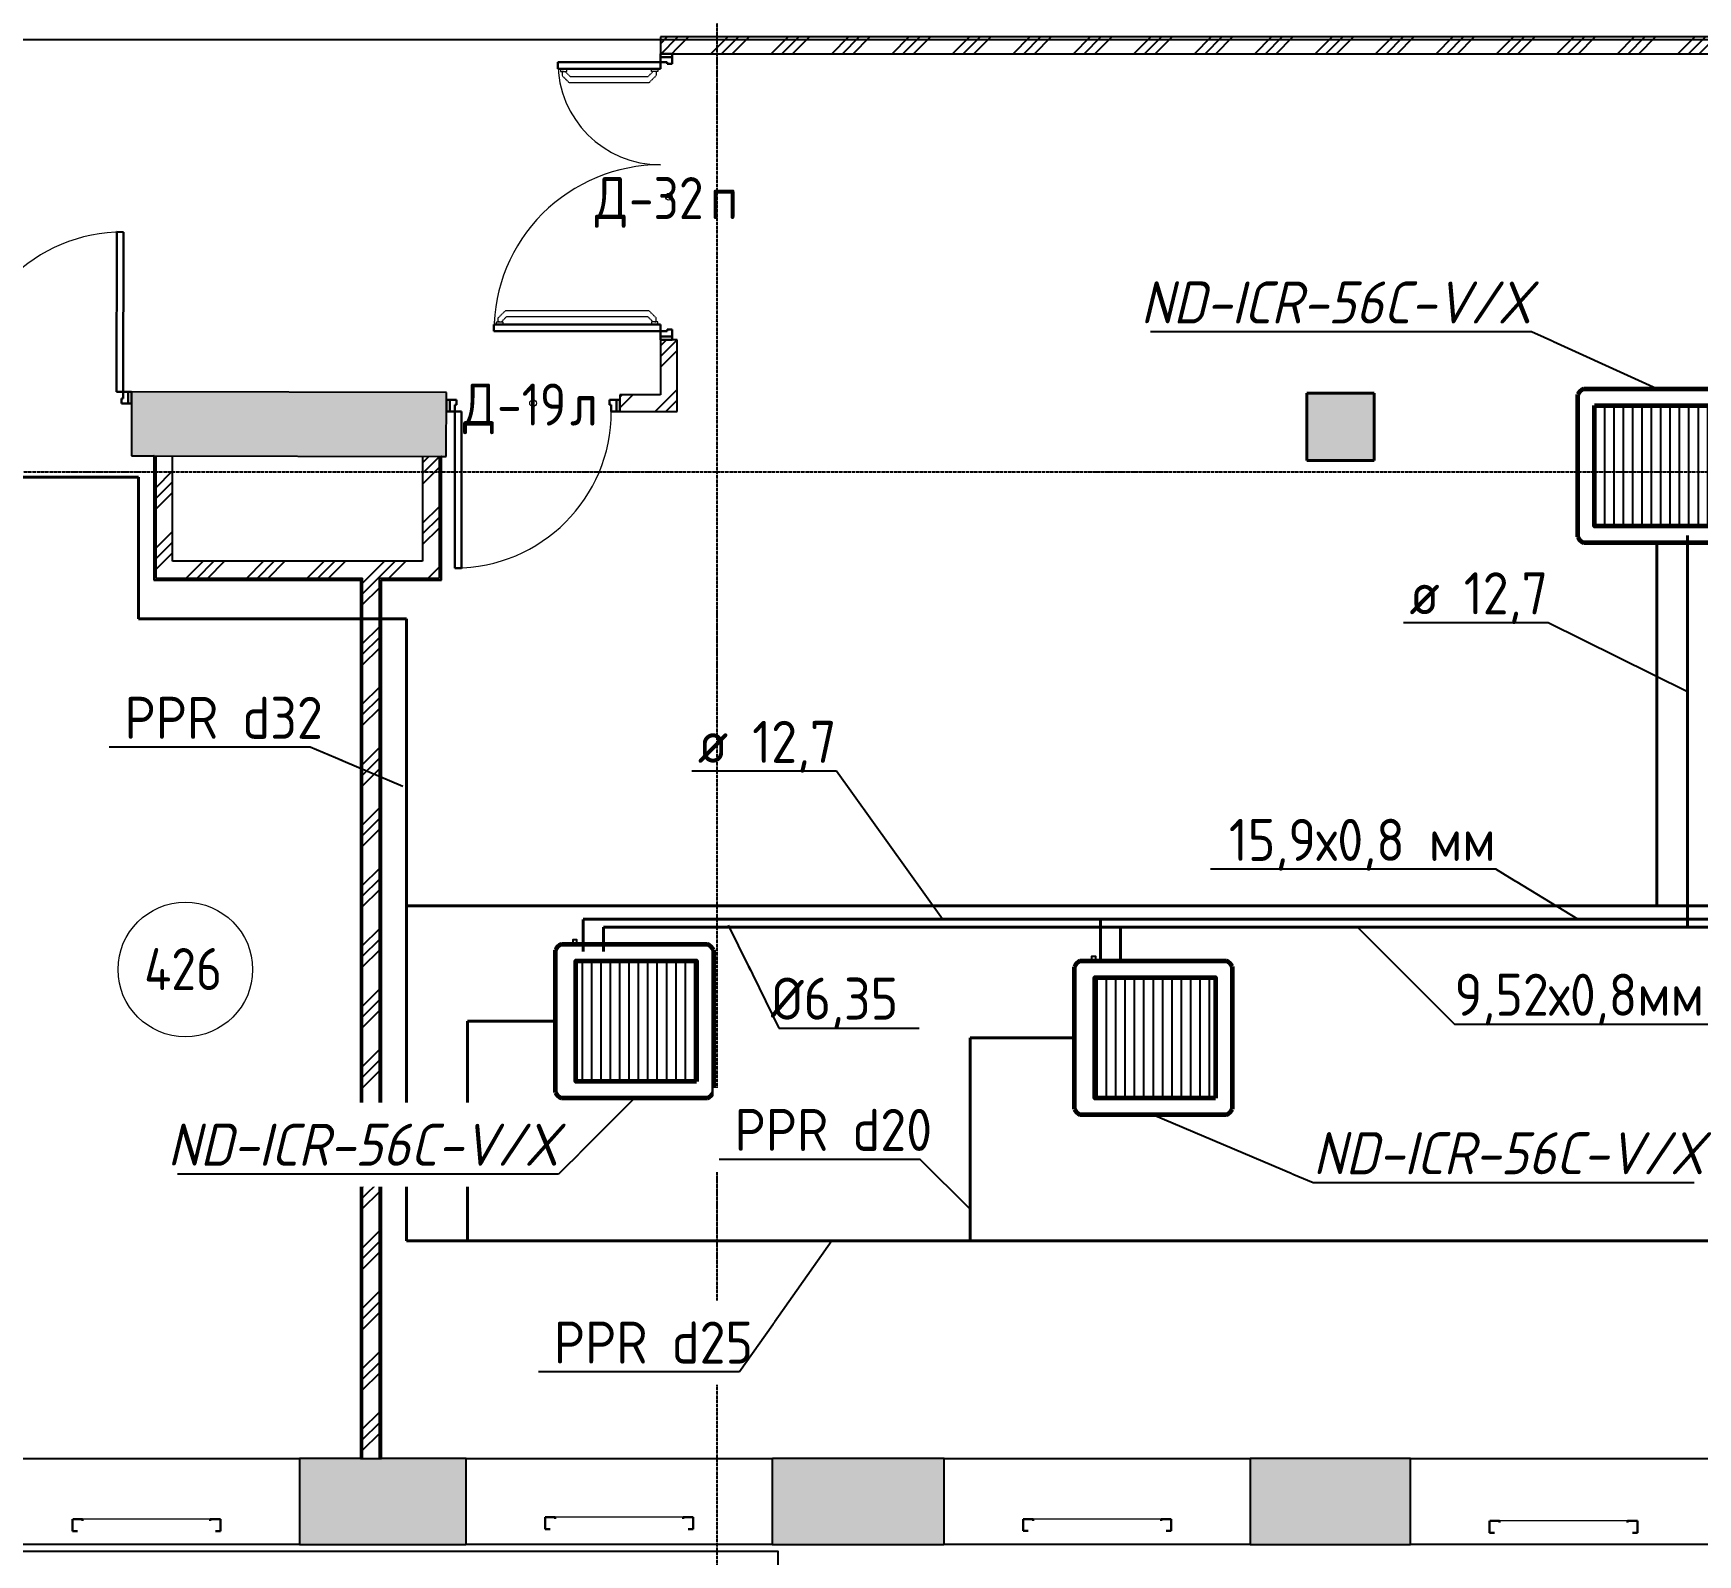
# Model space of a CAD drawing. Header units: millimetres. Extents: x -129048 to 476301, y -5853 to 215316.
# Drawn here: x 337300 to 347192, y 2318 to 11365 of the extents above; entities that cross this region are included whole.
import ezdxf
from ezdxf import colors
from ezdxf.entities.mleader import LeaderData, LeaderLine
from ezdxf.math import Vec2, Vec3

# ---------------------------------------------------------------- set-up
doc = ezdxf.new("R2010")
doc.units = ezdxf.units.MM
for name, pattern in [('ADSK_Линия сетки', [25, 20, -2.5, 0, -2.5]), ('ADSK_Сверху', [4.5, 3, -1.5]), ('ADSK_Снесено', [4.5, 3, -1.5])]:
    doc.linetypes.add(name, pattern=pattern)
for name, color, linetype, lineweight, true_color in [('_ Окна', 5, 'Continuous', 30, 0x0000ff), ('Стены внутренние', 5, 'Continuous', 18, 0x0000ff), ('Стены наружные', 1, 'ADSK_Снесено', 18, 0xff0000), ('Стены штриховка', 5, 'Continuous', 18, 0x0000ff)]:
    doc.layers.add(name, color=color, linetype=linetype, lineweight=lineweight, true_color=true_color)
for name, color, linetype, lineweight in [('GAZLAITER', 1, 'Continuous', 40), ('Двери', 251, 'Continuous', 18), ('Дренаж', 36, 'Continuous', 40), ('Кондеи', 6, 'Continuous', 60), ('Марки дверей', 7, 'Continuous', 20), ('Марки помещений', 7, 'Continuous', 20), ('Несущие колонны', 7, 'Continuous', 18), ('Обратка', 5, 'Continuous', 25), ('Окна', 251, 'Continuous', 18), ('Отсутсвующие МО', 2, 'Continuous', 60)]:
    doc.layers.add(name, color=color, linetype=linetype, lineweight=lineweight)
doc.styles.add('GOST Common_2', font='GOST Common_0.ttf', dxfattribs={"width": 0.9, "height": 250})
doc.styles.add('PIK', font='isocpeur.ttf', dxfattribs={"width": 0.9, "height": 250})
pattern_1 = [(45, (322754.53, 150), (-179.6051, 179.6051), []), (45, (322818.03, 150), (0, 359.2102), []), (45, (322691.03, 150), (0, 359.2102), [])]

# ---------------------------------------------------------------- blocks, each defined once
blk = doc.blocks.new('Витраж-тент со смещением вовне - 60мм 30 сдвиг-1466942-04 План 4-го этажа')
at = {"layer": '_ Окна', "color": 161, "linetype": 'ADSK_Сверху', "true_color": 0xaaaaff}
for p, q in [((-440, 25), (-440, -45)), ((-440, 25), (-410, 25)), ((-440, -45), (-440, 25)), ((440, 25), (410, 25)), ((440, -45), (440, 25)), ((440, -45), (440, 25)), ((-380, -45), (-440, -45)), ((-380, -35), (-380, -45)), ((380, -35), (380, -45)), ((380, -45), (440, -45))]:
    blk.add_line(p, q, dxfattribs=at)
at = {"layer": 'Окна', "color": 161, "linetype": 'ADSK_Сверху', "true_color": 0xaaaaff}
blk.add_line((-380, -45), (380, -45), dxfattribs=at)
blk = doc.blocks.new('Витраж-тент со смещением вовне - 60мм 30 сдвиг-1466970-04 План 4-го этажа')
at = {"layer": '_ Окна', "color": 161, "linetype": 'ADSK_Сверху', "true_color": 0xaaaaff}
for p, q in [((-440, -35), (-440, -45)), ((-440, -45), (-440, -35)), ((-380, -45), (-440, -45)), ((-380, -35), (-380, -45)), ((380, -35), (380, -45)), ((380, -45), (440, -45)), ((440, -45), (440, -35)), ((440, -45), (440, -35))]:
    blk.add_line(p, q, dxfattribs=at)
at = {"layer": 'Окна', "color": 161, "linetype": 'ADSK_Сверху', "true_color": 0xaaaaff}
blk.add_line((-380, -45), (380, -45), dxfattribs=at)
blk = doc.blocks.new('ADSK_КолоннаЖБ_Прямоугольная - 400x400 мм-1632063-04 План 4-го этажа')
at = {"layer": 'Несущие колонны', "true_color": 0xc0c0c0}
blk.add_hatch(color=9, dxfattribs=at).paths.add_polyline_path([(-200, -200), (200, -200), (200, 200), (-200, 200), (-200, -49.7)])
at = {"layer": 'Несущие колонны', "lineweight": 40}
for p, q in [((-200, -200), (-200, 200)), ((-200, 200), (200, 200)), ((200, 200), (-200, 200)), ((-200, 200), (-200, -200)), ((200, 200), (200, -200)), ((200, -200), (200, 200)), ((200, -200), (-200, -200)), ((-200, -200), (200, -200))]:
    blk.add_line(p, q, dxfattribs=at)
blk = doc.blocks.new('AC_Дверь_Двупольная - Д-28л 1500х2200h-2039724-04 План 4-го этажа')
at = {"layer": 'Двери', "lineweight": 30}
for p, q in [((700, 1140), (660, 1140)), ((660, 1140), (660, 190)), ((700, 190), (700, 1140)), ((-700, 640), (-660, 640)), ((-700, 190), (-700, 640)), ((-660, 640), (-660, 190)), ((-750, 190), (-730, 190)), ((-750, 120), (-750, 190)), ((-730, 120), (-750, 120)), ((-730, 190), (-700, 190)), ((-730, 120), (-730, 190)), ((-730, 190), (-730, 120)), ((-690, 120), (-730, 120)), ((-660, 190), (-700, 190)), ((-700, 190), (-700, 150)), ((-700, 150), (-690, 150)), ((-690, 150), (-690, 120)), ((660, 190), (700, 190)), ((700, 150), (690, 150)), ((690, 150), (690, 120)), ((690, 120), (730, 120)), ((730, 190), (700, 190)), ((700, 190), (700, 150)), ((730, 120), (730, 190)), ((750, 190), (730, 190)), ((730, 190), (730, 120)), ((730, 120), (750, 120)), ((750, 120), (750, 190))]:
    blk.add_line(p, q, dxfattribs=at)
at = {"layer": 'Двери'}
for centre, radius, start, end in [((700, 190), 950, 90, 180), ((-700, 190), 450, 360, 90)]:
    blk.add_arc(centre, radius, start, end, dxfattribs=at)
blk = doc.blocks.new('AC_Дверь_Двупольная - Д-32п 1700х2200h-2345121-04 План 4-го этажа')
at = {"layer": 'Двери', "lineweight": 30}
for p, q in [((-800, 1040), (-760, 1040)), ((-800, 50), (-800, 1040)), ((-760, 1040), (-760, 50)), ((800, 660), (760, 660)), ((760, 660), (760, 50)), ((800, 50), (800, 660)), ((-850, 50), (-830, 50)), ((-850, -20), (-850, 50)), ((-830, 50), (-800, 50)), ((-830, -20), (-830, 50)), ((-830, 50), (-830, -20)), ((-760, 50), (-800, 50)), ((-800, 50), (-800, 10)), ((-800, 10), (-790, 10)), ((-790, 10), (-790, -20)), ((760, 50), (800, 50)), ((800, 10), (790, 10)), ((790, 10), (790, -20)), ((830, 50), (800, 50)), ((800, 50), (800, 10)), ((830, -20), (830, 50)), ((850, 50), (830, 50)), ((830, 50), (830, -20)), ((850, -20), (850, 50)), ((-830, -20), (-850, -20)), ((-790, -20), (-830, -20)), ((790, -20), (830, -20)), ((830, -20), (850, -20))]:
    blk.add_line(p, q, dxfattribs=at)
at = {"layer": 'Двери', "linetype": 'ADSK_Сверху', "lineweight": 9}
for p, q in [((-760, 1025), (-744, 1025)), ((-744, 1025), (-744, 986.5)), ((-744, 1005.8), (-744, 1014.5)), ((-744, 1014.5), (-720.3, 1014.5)), ((-744, 995.7), (-713.9, 965.6)), ((-720.3, 1014.5), (-677.5, 971.7)), ((-744, 986.5), (-760, 986.5)), ((-713.9, 124.4), (-713.9, 965.6)), ((-677.5, 118.4), (-677.5, 971.7)), ((720.3, 634.5), (677.5, 591.7)), ((744, 615.7), (713.9, 585.6)), ((744, 634.5), (720.3, 634.5)), ((760, 645), (744, 645)), ((744, 645), (744, 606.5)), ((744, 625.8), (744, 634.5)), ((744, 606.5), (760, 606.5)), ((677.5, 118.4), (677.5, 591.7)), ((713.9, 124.4), (713.9, 585.6)), ((-744, 103.5), (-760, 103.5)), ((-744, 94.3), (-713.9, 124.4)), ((-744, 65), (-744, 103.5)), ((-720.3, 75.6), (-677.5, 118.4)), ((720.3, 75.6), (677.5, 118.4)), ((744, 94.3), (713.9, 124.4)), ((744, 65), (744, 103.5)), ((744, 103.5), (760, 103.5)), ((-760, 65), (-744, 65)), ((-744, 84.3), (-744, 75.6)), ((-744, 75.6), (-720.3, 75.6)), ((744, 75.6), (720.3, 75.6)), ((760, 65), (744, 65))]:
    blk.add_line(p, q, dxfattribs=at)
at = {"layer": 'Двери'}
for centre, radius, start, end in [((-800, 50), 990, 360, 90), ((800, 50), 610, 90, 180)]:
    blk.add_arc(centre, radius, start, end, dxfattribs=at)
blk = doc.blocks.new('AC_Дверь_Однопольная - Д-19л 1030х2200h-2345120-04 План 4-го этажа')
at = {"layer": 'Двери', "lineweight": 30}
for p, q in [((465, 980), (425, 980)), ((425, 980), (425, 50)), ((465, 50), (465, 980)), ((-495, 50), (-515, 50)), ((-515, 50), (-515, -20)), ((-465, 50), (-495, 50)), ((-495, 50), (-495, -20)), ((-495, -20), (-495, 50)), ((-465, 10), (-465, 50)), ((-455, 10), (-465, 10)), ((-455, -20), (-455, 10)), ((425, 50), (465, 50)), ((465, 10), (455, 10)), ((455, 10), (455, -20)), ((495, 50), (465, 50)), ((465, 50), (465, 10)), ((495, -20), (495, 50)), ((515, 50), (495, 50)), ((495, 50), (495, -20)), ((515, -20), (515, 50)), ((-515, -20), (-495, -20)), ((-495, -20), (-455, -20)), ((455, -20), (495, -20)), ((495, -20), (515, -20))]:
    blk.add_line(p, q, dxfattribs=at)
at = {"layer": 'Двери'}
blk.add_arc((465, 50), 930, 90, 180, dxfattribs=at)
blk = doc.blocks.new('ADSK_Марка_Помещение_ОдноЗначение - Номер-247393-04 План 4-го этажа')
at = {"layer": 'Марки помещений'}
blk.add_circle((0, 0), 4, dxfattribs=at)
blk = doc.blocks.new('ADSK_Марка_Дверь - Типоразмер_ADSK_Марка-58376-04 План 4-го этажа')
at = {"layer": 'Марки дверей', "lineweight": 9}
blk.add_circle((0, 0), 0.2, dxfattribs=at)
blk = doc.blocks.new('Фанкйол')
at = {"layer": 'Кондеи', "lineweight": 25}
h = blk.add_hatch(dxfattribs=at)
h.set_pattern_fill('LINE', color=256, scale=11.68, angle=90)
h.set_pattern_definition([(90, (495465.057, -661010.487), (-37.084, 2e-15), [])])
h.paths.add_polyline_path([(20708.9, 22771.3), (20708.9, 22292.3), (21187.9, 22292.3), (21187.9, 22771.3)])
at = {"layer": 'Кондеи'}
for points in [[(20666.2, 22837.4), (21244.8, 22837.4)], [(20642.8, 22249.6), (20642.8, 22814)], [(21268.2, 22814), (21268.2, 22249.7)], [(21244.8, 22226.2), (20666.2, 22226.2)]]:
    blk.add_lwpolyline(points, dxfattribs=at)
blk.add_lwpolyline([(20708.9, 22771.3), (21187.9, 22771.3), (21187.9, 22292.3), (20708.9, 22292.3)], close=True, dxfattribs=at)
for centre, radius, start, end in [((20688.8, 22791.4), 51.3, 116.21469, 153.78806), ((21222.2, 22791.5), 51.2, 26.14279, 63.80121), ((20688.8, 22272.2), 51.3, 206.21194, 243.78531), ((21222.4, 22272), 51, 296.16014, 334.02027)]:
    blk.add_arc(centre, radius, start, end, dxfattribs=at)
at = {"layer": 'Обратка'}
blk.add_lwpolyline([(21199.9, 22226.2), (21183.4, 22226.2), (21183.4, 22209.7), (21199.9, 22209.7)], close=True, dxfattribs=at)

msp = doc.modelspace()

# ---------------------------------------------------------------- hatches: boundary and pattern name
at = {"layer": 'Стены внутренние', "lineweight": 25, "true_color": 0x636466}
h = msp.add_hatch(dxfattribs=at)
h.set_pattern_fill('FP_1', color=251, style=0, pattern_type=2)
h.set_pattern_definition(pattern_1)
h.paths.add_polyline_path([(341127.44493, 9115.02642), (341127.44493, 9542.53813), (341027.44493, 9542.53813), (341027.44493, 9115.02642)])
h.paths.add_polyline_path([(341027.44493, 11242.53813), (341127.44493, 11242.53813), (341127.44493, 11342.53813), (341027.44493, 11342.53813)])
h = msp.add_hatch(dxfattribs=at)
h.set_pattern_fill('FP_1', color=251, style=0, pattern_type=2)
h.set_pattern_definition(pattern_1)
h.paths.add_polyline_path([(354803.09042, 11242.53813), (354956.07292, 11242.53813), (354956.07292, 11342.53813), (341127.44493, 11342.53813), (341127.44493, 11242.53813), (350297.73328, 11242.53813)])
h = msp.add_hatch(color=251, dxfattribs=at)
h.paths.add_polyline_path([(339754.3954, 8847.82523), (339754.3954, 9227.82656), (337883.99515, 9232.77058), (337882.9907, 8852.77191), (339364.08801, 8848.85693)])
h.paths.add_polyline_path([(336382.99594, 8856.73684), (336383.81536, 9236.73552), (330887.55788, 9251.26425), (330888.30336, 8871.26096), (332865.37939, 8866.03495)])
h = msp.add_hatch(dxfattribs=at)
h.set_pattern_fill('FP_1', color=251, style=0, pattern_type=2)
h.set_pattern_definition(pattern_1)
h.paths.add_polyline_path([(340785.39775, 9115.02642), (341027.44493, 9115.02642), (341027.44493, 9215.02642), (340785.39775, 9215.02642), (340785.39775, 9185.02642)])
h = msp.add_hatch(dxfattribs=at)
h.set_pattern_fill('FP_1', color=251, style=0, pattern_type=2)
h.set_pattern_definition(pattern_1)
h.paths.add_polyline_path([(338127.9256, 8225.02642), (338127.9256, 8852.12448), (338027.9256, 8852.38881), (338027.9256, 8225.02642)])
h = msp.add_hatch(dxfattribs=at)
h.set_pattern_fill('FP_1', color=251, style=0, pattern_type=2)
h.set_pattern_definition(pattern_1)
h.paths.add_polyline_path([(339713.72805, 8125.02642), (339713.72805, 8847.93273), (339613.72805, 8847.82523), (339613.72805, 8125.02642)])
h = msp.add_hatch(dxfattribs=at)
h.set_pattern_fill('FP_1', color=251, style=0, pattern_type=2)
h.set_pattern_definition(pattern_1)
h.paths.add_polyline_path([(339613.72805, 8125.02642), (339613.72805, 8225.02642), (338027.9256, 8225.02642), (338027.9256, 8125.02642), (339357.19288, 8125.02642)])
h = msp.add_hatch(dxfattribs=at)
h.set_pattern_fill('FP_1', color=251, style=0, pattern_type=2)
h.set_pattern_definition(pattern_1)
h.paths.add_polyline_path([(339355.85042, 2889.50427), (339357.19288, 2889.50427), (339357.19288, 8125.02642), (339257.19288, 8125.02642), (339257.19288, 2889.50427), (339308.02203, 2889.50427)])
at = {"layer": 'Стены наружные', "lineweight": 25, "true_color": 0x636466}
h = msp.add_hatch(color=251, dxfattribs=at)
h.paths.add_polyline_path([(364278.98816, 2379.50427), (365301.46628, 2379.50427), (365300.52604, 2889.50427), (364278.98816, 2889.50427), (364278.98816, 2683.42559)])
h.paths.add_polyline_path([(362458.98816, 2379.50427), (362458.98816, 2889.50427), (361442.16742, 2889.50427), (361442.16742, 2379.50427), (361561.12614, 2379.50427)])
h.paths.add_polyline_path([(359622.16742, 2379.50427), (359622.16742, 2889.50427), (358629.15179, 2889.50427), (358629.15179, 2379.50427), (359308.44757, 2379.50427)])
h.paths.add_polyline_path([(356158.59299, 2379.50427), (356809.15179, 2379.50427), (356809.15179, 2889.50427), (355819.17462, 2889.50427), (355819.17462, 2379.50427)])
h.paths.add_polyline_path([(352956.2709, 2379.50427), (353999.17462, 2379.50427), (353999.17462, 2889.50427), (352956.2709, 2889.50427), (352956.2709, 2712.1351)])
h.paths.add_polyline_path([(351136.2709, 2379.50427), (351136.2709, 2889.50427), (350123.48838, 2889.50427), (350123.48838, 2379.50427), (350615.41785, 2379.50427)])
h.paths.add_polyline_path([(348303.48838, 2379.50427), (348303.48838, 2889.50427), (347304.34839, 2889.50427), (347304.34839, 2379.50427), (348045.05471, 2379.50427)])
h.paths.add_polyline_path([(344533.07318, 2379.50427), (345484.34839, 2379.50427), (345484.34839, 2889.50427), (344533.07318, 2889.50427), (344533.07318, 2723.67862)])
h.paths.add_polyline_path([(341692.25211, 2379.50427), (342713.07318, 2379.50427), (342713.07318, 2889.50427), (341692.25211, 2889.50427), (341692.25211, 2723.67862)])
h.paths.add_polyline_path([(339035.06985, 2379.50427), (339872.25211, 2379.50427), (339872.25211, 2889.50427), (338882.04159, 2889.50427), (338882.04159, 2379.50427), (339034.34042, 2379.50427)])
h.paths.add_polyline_path([(336058.77586, 2379.50427), (337062.04159, 2379.50427), (337062.04159, 2889.50427), (336058.77586, 2889.50427), (336058.77586, 2731.96947)])
h.paths.add_polyline_path([(331027.53199, 2379.50427), (331404.76844, 2379.50427), (331404.76844, 2889.50427), (331027.53199, 2889.50427), (331027.53199, 2731.96947)])
h.paths.add_polyline_path([(334238.77586, 2379.50427), (334238.77586, 2889.50427), (333224.76844, 2889.50427), (333224.76844, 2379.50427)])

# ---------------------------------------------------------------- linework, layer by layer
at = {"linetype": 'ADSK_Линия сетки', "lineweight": 25}
for p, q in [((341364.44493, -2753.38365), (341364.44493, 44684.78674)), ((311668.30983, 8756.78828), (379896.25284, 8756.78828))]:
    msp.add_line(p, q, dxfattribs=at)
at = {"color": 251, "lineweight": 25, "true_color": 0x636466}
for points in [[(368787.74668, 21084.05859), (368787.74668, 43909.20652), (378787.15222, 43909.20652), (378968.4838, 8682.30207), (372687.93529, 8682.30207), (372687.93529, 300.23165), (364791.46628, 300.23165), (364791.46628, 2256.78828), (353990.50813, 2336.47811), (354090.93005, 2335.73719), (354090.93005, -2582.56685), (341727.17826, -2582.56685), (341727.17826, 2336.47811), (331027.53199, 2336.47811), (331027.53199, 422.0206), (323045.03328, 456.78828), (323045.03328, 8679.25245)], [(334059.7707, 21068.63165), (334055.8526, 13720.1816), (337042.10836, 13716.63165), (337042.10836, 13206.63165), (335179.69811, 13206.63165), (335179.69811, 11328.12025), (358547.30337, 11328.12025), (358547.30337, 13716.63165), (361496.43934, 13716.63165), (361484.23838, 21084.05859), (354071.5506, 21084.05859), (354071.5506, 43675.12698), (341210.36994, 43675.12698), (341210.36994, 21068.63165), (334059.7707, 21068.63165)]]:
    msp.add_lwpolyline(points, dxfattribs=at)
at = {"layer": 'GAZLAITER', "lineweight": 40, "ltscale": 10}
for p, q in [((347132.3651, 8378.19753), (347132.3651, 6049.03668)), ((340689.10615, 5905.19445), (340689.10615, 6049.03668)), ((340689.10615, 6049.03668), (355199.47171, 6049.03668)), ((343762.53263, 5849.78767), (343762.53263, 6049.03668))]:
    msp.add_line(p, q, dxfattribs=at)
at = {"layer": 'GAZLAITER', "color": 5, "lineweight": 40, "ltscale": 10}
for p, q in [((340569.10748, 6097.11424), (355454.71429, 6095.51209)), ((340569.10748, 5905.195), (340569.10748, 6095.51209)), ((343642.53396, 5849.78767), (343642.53396, 6095.51209))]:
    msp.add_line(p, q, dxfattribs=at)
at = {"layer": 'Дренаж'}
for p, q in [((337924.40275, 8725.41245), (330491.01742, 8725.41245)), ((337924.40275, 7882.64258), (337924.40275, 8725.41245)), ((346948.73262, 8334.49624), (346948.73262, 6176.7228)), ((339519.06922, 7882.64258), (337924.40275, 7882.64258)), ((339519.06922, 4184.91521), (339519.06922, 7882.64258)), ((352487.98371, 6176.7228), (339519.06922, 6176.7228)), ((340403.69177, 5490.52085), (339881.05433, 5490.52085)), ((339881.05433, 5490.52085), (339881.05433, 4184.91521)), ((343487.78873, 5391.37464), (342868.15355, 5391.37464)), ((342868.15355, 5391.37464), (342868.15355, 4184.91521)), ((351551.80388, 4184.91521), (339519.06922, 4184.91521))]:
    msp.add_line(p, q, dxfattribs=at)
at = {"layer": 'Стены внутренние', "color": 251, "lineweight": 25, "true_color": 0x636466}
for p, q in [((341027.44493, 11342.53813), (341027.44493, 11242.53813)), ((355056.07292, 11342.53813), (341027.44493, 11342.53813)), ((341097.44493, 11242.53813), (354986.07292, 11242.53813)), ((341027.44493, 9542.53813), (341027.44493, 9215.02642)), ((341127.44493, 9542.53813), (341097.44493, 9542.53813)), ((341127.44493, 9115.02642), (341127.44493, 9542.53813)), ((339755.39985, 9227.8239), (337883.99515, 9232.77058)), ((339754.3954, 8847.82523), (339755.39985, 9227.8239)), ((341027.44493, 9215.02642), (340785.39775, 9215.02642)), ((340785.39775, 9215.02642), (340785.39775, 9185.02642)), ((337883.81012, 9162.77083), (337882.9907, 8852.77191)), ((340785.39775, 9115.02642), (341127.44493, 9115.02642)), ((337882.9907, 8852.77191), (338015.9256, 8852.42052)), ((338015.9256, 8852.42052), (338015.9256, 8113.02642)), ((338017.9256, 8852.41524), (339723.72805, 8847.90629)), ((338127.9256, 8225.02642), (338127.9256, 8852.12448)), ((339613.72805, 8848.19706), (339613.72805, 8225.02642)), ((339725.72805, 8113.02642), (339725.72805, 8847.90101)), ((339725.72805, 8847.90101), (339754.3954, 8847.82523)), ((339613.72805, 8225.02642), (338127.9256, 8225.02642)), ((338015.9256, 8113.02642), (339245.19288, 8113.02642)), ((339245.19288, 8113.02642), (339245.19288, 2889.50427)), ((339369.19288, 2889.50427), (339369.19288, 8113.02642)), ((339369.19288, 8113.02642), (339725.72805, 8113.02642)), ((339247.19288, 2889.50427), (339367.19288, 2889.50427))]:
    msp.add_line(p, q, dxfattribs=at)
at = {"layer": 'Стены наружные', "color": 251, "lineweight": 25, "true_color": 0x636466}
for p, q in [((337062.04159, 2889.50427), (338882.04159, 2889.50427)), ((339245.19288, 2889.50427), (338882.04159, 2889.50427)), ((338882.04159, 2889.50427), (338882.04159, 2379.50427)), ((339872.25211, 2889.50427), (339369.19288, 2889.50427)), ((339872.25211, 2379.50427), (339872.25211, 2889.50427)), ((339872.25211, 2889.50427), (341692.25211, 2889.50427)), ((342713.07318, 2889.50427), (341692.25211, 2889.50427)), ((341692.25211, 2889.50427), (341692.25211, 2379.50427)), ((342713.07318, 2379.50427), (342713.07318, 2889.50427)), ((342713.07318, 2889.50427), (344533.07318, 2889.50427)), ((345484.34839, 2889.50427), (344533.07318, 2889.50427)), ((344533.07318, 2889.50427), (344533.07318, 2379.50427)), ((345484.34839, 2379.50427), (345484.34839, 2889.50427)), ((345484.34839, 2889.50427), (347304.34839, 2889.50427)), ((338882.04159, 2379.50427), (337062.04159, 2379.50427)), ((338882.04159, 2379.50427), (339872.25211, 2379.50427)), ((341692.25211, 2379.50427), (339872.25211, 2379.50427)), ((341692.25211, 2379.50427), (342713.07318, 2379.50427)), ((344533.07318, 2379.50427), (342713.07318, 2379.50427)), ((344533.07318, 2379.50427), (345484.34839, 2379.50427)), ((347304.34839, 2379.50427), (345484.34839, 2379.50427))]:
    msp.add_line(p, q, dxfattribs=at)
at = {"layer": 'Стены штриховка', "color": 251, "lineweight": 25, "true_color": 0x636466}
for p, q in [((338017.9256, 8852.41524), (338015.9256, 8852.42052)), ((338017.9256, 8852.41524), (338017.9256, 8113.02642)), ((338027.9256, 8852.38881), (338027.9256, 8125.02642)), ((339713.72805, 8125.02642), (339713.72805, 8847.93273)), ((339725.72805, 8847.90101), (339723.72805, 8847.90629)), ((339723.72805, 8113.02642), (339723.72805, 8847.90629)), ((338017.9256, 8125.02642), (338015.9256, 8125.02642)), ((338015.9256, 8115.02642), (339257.19288, 8115.02642)), ((338027.9256, 8125.02642), (339257.19288, 8125.02642)), ((339247.19288, 2889.50427), (339247.19288, 8113.02642)), ((339257.19288, 2889.50427), (339257.19288, 8125.02642)), ((339357.19288, 2889.50427), (339357.19288, 8125.02642)), ((339357.19288, 8125.02642), (339713.72805, 8125.02642)), ((339367.19288, 2889.50427), (339367.19288, 8115.02642)), ((339367.19288, 8115.02642), (339725.72805, 8115.02642)), ((339713.72805, 8115.02642), (339713.72805, 8113.02642)), ((339245.19288, 2889.50427), (339247.19288, 2889.50427)), ((339367.19288, 2889.50427), (339369.19288, 2889.50427))]:
    msp.add_line(p, q, dxfattribs=at)

# ---------------------------------------------------------------- block references
at = {"layer": '_ Окна', "color": 251, "linetype": 'ADSK_Сверху', "lineweight": 25, "true_color": 0x636466, "rotation": 180}
for name, p in [('Витраж-тент со смещением вовне - 60мм 30 сдвиг-1466942-04 План 4-го этажа', (337972.04159, 2483.90561)), ('Витраж-тент со смещением вовне - 60мм 30 сдвиг-1466942-04 План 4-го этажа', (340782.25211, 2495.6869)), ('Витраж-тент со смещением вовне - 60мм 30 сдвиг-1466970-04 План 4-го этажа', (340782.25211, 2495.6869)), ('Витраж-тент со смещением вовне - 60мм 30 сдвиг-1466942-04 План 4-го этажа', (343623.07318, 2485.14157)), ('Витраж-тент со смещением вовне - 60мм 30 сдвиг-1466970-04 План 4-го этажа', (343623.07318, 2485.14157)), ('Витраж-тент со смещением вовне - 60мм 30 сдвиг-1466942-04 План 4-го этажа', (346394.34839, 2474.22528)), ('Витраж-тент со смещением вовне - 60мм 30 сдвиг-1466970-04 План 4-го этажа', (346394.34839, 2474.22528))]:
    msp.add_blockref(name, p, dxfattribs=at)
at = {"layer": 'Двери', "color": 251, "linetype": 'ADSK_Сверху', "lineweight": 25, "true_color": 0x636466, "rotation": 90}
msp.add_blockref('AC_Дверь_Двупольная - Д-32п 1700х2200h-2345121-04 План 4-го этажа', (341077.44493, 10392.53813), dxfattribs=at)
at = {"layer": 'Двери', "color": 251, "lineweight": 25, "true_color": 0x636466}
for name, p, rotation in [('AC_Дверь_Двупольная - Д-28л 1500х2200h-2039724-04 План 4-го этажа', (337133.49555, 9044.75371), 359.8485505277052), ('AC_Дверь_Однопольная - Д-19л 1030х2200h-2345120-04 План 4-го этажа', (340270.39775, 9165.02642), 180)]:
    msp.add_blockref(name, p, dxfattribs=dict(at, rotation=rotation))
at = {"layer": 'Марки дверей', "color": 251, "lineweight": 25, "true_color": 0x636466, "xscale": 99.99999999999993, "yscale": 99.99999999999993, "zscale": 99.99999999999993}
for p in [(341077.44493, 10392.53813), (340270.39775, 9165.02642)]:
    msp.add_blockref('ADSK_Марка_Дверь - Типоразмер_ADSK_Марка-58376-04 План 4-го этажа', p, dxfattribs=at)
at = {"layer": 'Марки помещений', "color": 251, "lineweight": 25, "true_color": 0x636466, "xscale": 99.99999999999993, "yscale": 99.99999999999993, "zscale": 99.99999999999993}
msp.add_blockref('ADSK_Марка_Помещение_ОдноЗначение - Номер-247393-04 План 4-го этажа', (338203.64577, 5797.8195), dxfattribs=at)
at = {"layer": 'Несущие колонны', "color": 251, "lineweight": 25, "true_color": 0x636466}
msp.add_blockref('ADSK_КолоннаЖБ_Прямоугольная - 400x400 мм-1632063-04 План 4-го этажа', (345068.59792, 9023.77887), dxfattribs=at)
at = {"layer": 'Отсутсвующие МО', "color": 2, "lineweight": 60, "ltscale": 10, "xscale": 1.5, "yscale": 1.5, "zscale": 1.5}
msp.add_blockref('Фанкйол', (315515.46932, -25004.84792), dxfattribs=at)
at = {"layer": 'Отсутсвующие МО', "color": 2, "lineweight": 60, "ltscale": 10, "xscale": 1.5, "yscale": 1.5, "zscale": 1.5, "rotation": 180}
for p in [(372306.00193, 39288.23991), (375390.0989, 39189.13182)]:
    msp.add_blockref('Фанкйол', p, dxfattribs=at)

# ---------------------------------------------------------------- texts
at = {"layer": 'Марки дверей', "color": 251, "lineweight": 25, "true_color": 0x636466, "char_height": 250, "attachment_point": 1, "style": 'GOST Common_2'}
for s, insert, width in [('\\fGOST Common|b0|i0|c204|p34|;\\W.9;Д', (340637.61566, 10509.55122), 245.316375), ('-32', (340840.02191, 10509.55122), 584.4301875), ('\\fGOST Common|b0|i0|c204|p34|;\\W.9;п', (341322.22503, 10509.55122), 194.8100625), ('\\fGOST Common|b0|i0|c204|p34|;\\W.9;Д', (339854.41847, 9282.03951), 245.316375), ('-19', (340056.82472, 9282.03951), 526.7086875), ('\\fGOST Common|b0|i0|c204|p34|;\\W.9;л', (340491.40285, 9282.03951), 194.8100625)]:
    msp.add_mtext(s, dxfattribs=dict(at, insert=insert, width=width))
at = {"layer": 'Марки помещений', "color": 251, "lineweight": 25, "true_color": 0x636466, "insert": (337958.83851, 5925.54457), "char_height": 250, "width": 606.07575, "attachment_point": 1, "style": 'GOST Common_2'}
msp.add_mtext('426', dxfattribs=at)

# ---------------------------------------------------------------- leaders
at = {"layer": 'GAZLAITER', "color": 18, "lineweight": 25, "ltscale": 10, "true_color": 0x000000}
ml = msp.add_multileader_mtext('Standard', dxfattribs=at)
ml.set_content('{\\C256;\\c0;ø 12,7}', color=2, style='PIK')
ml.set_leader_properties()
ml.build(insert=Vec2(0, 0))
ml.multileader.update_dxf_attribs({"text_left_attachment_type": 6, "text_right_attachment_type": 6, "dogleg_length": 0.36, "arrow_head_size": 0.18})
ctx = ml.context
ctx.base_point, ctx.char_height, ctx.arrow_head_size, ctx.landing_gap_size, ctx.plane_origin = Vec3(345503.88335, 7859.58956), 250, 0.18, 0.09, Vec3(347689.50083, 8843.00304)
ctx.left_attachment, ctx.right_attachment, ctx.text_align_type = 6, 6, 2
notes = []
notes.append((ctx, [(1, (1, 1, 0), (346303.17335, 7859.58956), (-1, 0), 0.36, [(0, [(347132.3651, 7449.43822)], 0, [])])]))
ctx.mtext.insert, ctx.mtext.alignment, ctx.mtext.flow_direction = Vec3(346302.72335, 8159.58956), 3, 5
for ctx, leaders in notes:
    for number, flags, end, landing, length, lines in leaders:
        leader = LeaderData()
        leader.index, (leader.has_last_leader_line, leader.has_dogleg_vector, leader.attachment_direction) = number, flags
        leader.last_leader_point, leader.dogleg_vector, leader.dogleg_length = Vec3(end), Vec3(landing), length
        for number, points, colour, breaks in lines:
            line = LeaderLine()
            line.index, line.vertices, line.color, line.breaks = number, Vec3.list(points), colors.encode_raw_color(colour), breaks
            leader.lines.append(line)
        ctx.leaders.append(leader)

# ---------------------------------------------------------------- next in the draw order: leaders
ml = msp.add_multileader_mtext('Standard', dxfattribs=at)
ml.set_content('{\\fISOCPEUR|b1|i1|c204|p34;ND-ICR-56C-V/X}', color=250, style='PIK')
ml.set_leader_properties()
ml.build(insert=Vec2(0, 0))
ml.multileader.update_dxf_attribs({"text_left_attachment_type": 6, "text_right_attachment_type": 6, "dogleg_length": 0.36, "arrow_head_size": 0.18})
ctx = ml.context
ctx.base_point, ctx.char_height, ctx.arrow_head_size, ctx.landing_gap_size, ctx.plane_origin = Vec3(343864.11766, 9588.89712), 250, 0.18, 0.09, Vec3(346656.14095, 10039.97562)
ctx.left_attachment, ctx.right_attachment, ctx.text_align_type = 6, 6, 2
notes = []
notes.append((ctx, [(0, (1, 1, 0), (346205.06245, 9588.89712), (-1, 0), 0.36, [(0, [(346948.73262, 9251.24604)], 0, [])])]))
ctx.mtext.insert, ctx.mtext.alignment, ctx.mtext.flow_direction = Vec3(346204.61245, 9888.89712), 3, 5
ctx.mtext.has_bg_fill, ctx.mtext.bg_color, ctx.mtext.bg_scale_factor, ctx.mtext.bg_transparency, ctx.mtext.use_window_bg_color = 1, -1027028792, 1.5, 0, 1
ml = msp.add_multileader_mtext('Standard', dxfattribs=at)
ml.set_content('PPR d32', color=250, style='PIK')
ml.set_leader_properties()
ml.build(insert=Vec2(0, 0))
ml.multileader.update_dxf_attribs({"text_left_attachment_type": 6, "text_right_attachment_type": 6, "dogleg_length": 0.36, "arrow_head_size": 0.18})
ctx = ml.context
ctx.base_point, ctx.char_height, ctx.arrow_head_size, ctx.landing_gap_size, ctx.plane_origin = Vec3(337842.76792, 7119.24578), 250, 0.18, 0.09, Vec3(339242.43372, 6822.61998)
ctx.left_attachment, ctx.right_attachment = 6, 6
notes.append((ctx, [(0, (1, 1, 0), (338945.80792, 7119.24578), (-1, 0), 0.36, [(0, [(339495.65078, 6885.64449)], 0, [])])]))
ctx.mtext.insert, ctx.mtext.flow_direction = Vec3(337842.85792, 7419.24578), 5
ctx.mtext.has_bg_fill, ctx.mtext.bg_color, ctx.mtext.bg_scale_factor, ctx.mtext.bg_transparency, ctx.mtext.use_window_bg_color = 1, -1027028792, 1.5, 0, 1
ml = msp.add_multileader_mtext('Standard', dxfattribs=at)
ml.set_content('{\\C256;\\c0;%%C6,35}', color=1, style='PIK')
ml.set_leader_properties()
ml.build(insert=Vec2(0, 0))
ml.multileader.update_dxf_attribs({"text_left_attachment_type": 6, "text_right_attachment_type": 6, "dogleg_length": 0.36, "arrow_head_size": 0.18})
ctx = ml.context
ctx.base_point, ctx.char_height, ctx.arrow_head_size, ctx.landing_gap_size, ctx.plane_origin = Vec3(341731.64979, 5449.54215), 250, 0.18, 0.09, Vec3(341430.77746, 6062.47841)
ctx.left_attachment, ctx.right_attachment, ctx.text_align_type = 6, 6, 2
notes.append((ctx, [(0, (1, 1, 0), (341731.28979, 5449.54215), (1, 0), 0.36, [(0, [(341430.77746, 6062.47841)], 0, [])])]))
ctx.mtext.insert, ctx.mtext.alignment, ctx.mtext.flow_direction = Vec3(342440.48979, 5749.54215), 3, 5
ctx.mtext.has_bg_fill, ctx.mtext.bg_color, ctx.mtext.bg_scale_factor, ctx.mtext.bg_transparency, ctx.mtext.use_window_bg_color = 1, -1027028792, 1.5, 0, 1
ml = msp.add_multileader_mtext('Standard', dxfattribs=at)
ml.set_content('9,52х0,8мм', color=250, style='PIK')
ml.set_leader_properties()
ml.build(insert=Vec2(0, 0))
ml.multileader.update_dxf_attribs({"text_left_attachment_type": 6, "text_right_attachment_type": 6, "dogleg_length": 0.36, "arrow_head_size": 0.18})
ctx = ml.context
ctx.base_point, ctx.char_height, ctx.arrow_head_size, ctx.landing_gap_size, ctx.plane_origin = Vec3(345746.91321, 5472.90981), 250, 0.18, 0.09, Vec3(345538.26935, 5681.19367)
ctx.left_attachment, ctx.right_attachment = 6, 6
notes.append((ctx, [(0, (1, 1, 0), (345746.55321, 5472.90981), (1, 0), 0.36, [(0, [(345170.42633, 6049.03668)], 0, [])])]))
ctx.mtext.insert, ctx.mtext.flow_direction = Vec3(345747.00321, 5772.90981), 5
ctx.mtext.has_bg_fill, ctx.mtext.bg_color, ctx.mtext.bg_scale_factor, ctx.mtext.bg_transparency, ctx.mtext.use_window_bg_color = 1, -1027028792, 1.5, 0, 1
ml = msp.add_multileader_mtext('Standard', dxfattribs=at)
ml.set_content('PPR d20', color=250, style='PIK')
ml.set_leader_properties()
ml.build(insert=Vec2(0, 0))
ml.multileader.update_dxf_attribs({"text_left_attachment_type": 6, "text_right_attachment_type": 6, "dogleg_length": 0.36, "arrow_head_size": 0.18})
ctx = ml.context
ctx.base_point, ctx.char_height, ctx.arrow_head_size, ctx.landing_gap_size, ctx.plane_origin = Vec3(341468.48776, 4669.03533), 250, 0.18, 0.09, Vec3(342868.15355, 4372.40953)
ctx.left_attachment, ctx.right_attachment = 6, 6
notes.append((ctx, [(0, (1, 1, 0), (342571.52776, 4669.03533), (-1, 0), 0.36, [(0, [(342868.15355, 4372.40953)], 0, [])])]))
ctx.mtext.insert, ctx.mtext.flow_direction = Vec3(341468.57776, 4969.03533), 5
ctx.mtext.has_bg_fill, ctx.mtext.bg_color, ctx.mtext.bg_scale_factor, ctx.mtext.bg_transparency, ctx.mtext.use_window_bg_color = 1, -1027028792, 1.5, 0, 1
ml = msp.add_multileader_mtext('Standard', dxfattribs=at)
ml.set_content('{\\fISOCPEUR|b1|i1|c204|p34;ND-ICR-56C-V/X}', color=250, style='PIK')
ml.set_leader_properties()
ml.build(insert=Vec2(0, 0))
ml.multileader.update_dxf_attribs({"text_left_attachment_type": 6, "text_right_attachment_type": 6, "dogleg_length": 0.36, "arrow_head_size": 0.18})
ctx = ml.context
ctx.base_point, ctx.char_height, ctx.arrow_head_size, ctx.landing_gap_size, ctx.plane_origin = Vec3(338080.71534, 4581.06746), 250, 0.18, 0.09, Vec3(340872.73863, 5032.14595)
ctx.left_attachment, ctx.right_attachment, ctx.text_align_type = 6, 6, 2
notes.append((ctx, [(0, (1, 1, 0), (340421.66013, 4581.06746), (-1, 0), 0.36, [(0, [(340872.73863, 5032.14595)], 0, [])])]))
ctx.mtext.insert, ctx.mtext.alignment, ctx.mtext.flow_direction = Vec3(340421.21013, 4881.06746), 3, 5
ctx.mtext.has_bg_fill, ctx.mtext.bg_color, ctx.mtext.bg_scale_factor, ctx.mtext.bg_transparency, ctx.mtext.use_window_bg_color = 1, -1027028792, 1.5, 0, 1
ml = msp.add_multileader_mtext('Standard', dxfattribs=at)
ml.set_content('{\\fISOCPEUR|b1|i1|c204|p34;ND-ICR-56C-V/X}', color=250, style='PIK')
ml.set_leader_properties()
ml.build(insert=Vec2(0, 0))
ml.multileader.update_dxf_attribs({"text_left_attachment_type": 6, "text_right_attachment_type": 6, "dogleg_length": 0.36, "arrow_head_size": 0.18})
ctx = ml.context
ctx.base_point, ctx.char_height, ctx.arrow_head_size, ctx.landing_gap_size, ctx.plane_origin = Vec3(344906.27715, 4530.48415), 250, 0.18, 0.09, Vec3(343956.8356, 4933.03787)
ctx.left_attachment, ctx.right_attachment = 6, 6
notes.append((ctx, [(1, (1, 1, 0), (344905.91715, 4530.48415), (1, 0), 0.36, [(0, [(343956.8356, 4933.03787)], 0, [])])]))
ctx.mtext.insert, ctx.mtext.flow_direction = Vec3(344906.36715, 4830.48415), 5
ctx.mtext.has_bg_fill, ctx.mtext.bg_color, ctx.mtext.bg_scale_factor, ctx.mtext.bg_transparency, ctx.mtext.use_window_bg_color = 1, -1027028792, 1.5, 0, 1
for ctx, leaders in notes:
    for number, flags, end, landing, length, lines in leaders:
        leader = LeaderData()
        leader.index, (leader.has_last_leader_line, leader.has_dogleg_vector, leader.attachment_direction) = number, flags
        leader.last_leader_point, leader.dogleg_vector, leader.dogleg_length = Vec3(end), Vec3(landing), length
        for number, points, colour, breaks in lines:
            line = LeaderLine()
            line.index, line.vertices, line.color, line.breaks = number, Vec3.list(points), colors.encode_raw_color(colour), breaks
            leader.lines.append(line)
        ctx.leaders.append(leader)

# ---------------------------------------------------------------- next in the draw order: leaders
ml = msp.add_multileader_mtext('Standard', dxfattribs=at)
ml.set_content('{\\C256;\\c0;ø 12,7}', color=2, style='PIK')
ml.set_leader_properties()
ml.build(insert=Vec2(0, 0))
ml.multileader.update_dxf_attribs({"text_left_attachment_type": 6, "text_right_attachment_type": 6, "dogleg_length": 0.36, "arrow_head_size": 0.18})
ctx = ml.context
ctx.base_point, ctx.char_height, ctx.arrow_head_size, ctx.landing_gap_size, ctx.plane_origin = Vec3(341274.63098, 6976.47844), 250, 0.18, 0.09, Vec3(343260.81544, 7490.67906)
ctx.left_attachment, ctx.right_attachment, ctx.text_align_type = 6, 6, 2
notes = []
notes.append((ctx, [(1, (1, 1, 0), (342073.92098, 6976.47844), (-1, 0), 0.36, [(0, [(342703.67971, 6097.11424)], 0, [])])]))
ctx.mtext.insert, ctx.mtext.alignment, ctx.mtext.flow_direction = Vec3(342073.47098, 7276.47844), 3, 5
ml = msp.add_multileader_mtext('Standard', dxfattribs=at)
ml.set_content('15,9х0,8 мм', color=250, style='PIK')
ml.set_leader_properties()
ml.build(insert=Vec2(0, 0))
ml.multileader.update_dxf_attribs({"text_left_attachment_type": 6, "text_right_attachment_type": 6, "dogleg_length": 0.36, "arrow_head_size": 0.18})
ctx = ml.context
ctx.base_point, ctx.char_height, ctx.arrow_head_size, ctx.landing_gap_size, ctx.plane_origin = Vec3(344483.88889, 6393.45495), 250, 0.18, 0.09, Vec3(346480.47585, 6096.40783)
ctx.left_attachment, ctx.right_attachment, ctx.text_align_type = 6, 6, 2
notes.append((ctx, [(0, (1, 1, 0), (345991.92889, 6393.45495), (-1, 0), 0.36, [(0, [(346480.47585, 6096.40783)], 0, [])])]))
ctx.mtext.insert, ctx.mtext.alignment, ctx.mtext.flow_direction = Vec3(345991.47889, 6693.45495), 3, 5
ctx.mtext.has_bg_fill, ctx.mtext.bg_color, ctx.mtext.bg_scale_factor, ctx.mtext.bg_transparency, ctx.mtext.use_window_bg_color = 1, -1027028792, 1.5, 0, 1
ml = msp.add_multileader_mtext('Standard', dxfattribs=at)
ml.set_content('PPR d25', color=250, style='PIK')
ml.set_leader_properties()
ml.build(insert=Vec2(0, 0))
ml.multileader.update_dxf_attribs({"text_left_attachment_type": 6, "text_right_attachment_type": 6, "dogleg_length": 0.36, "arrow_head_size": 0.18})
ctx = ml.context
ctx.base_point, ctx.char_height, ctx.arrow_head_size, ctx.landing_gap_size, ctx.plane_origin = Vec3(340394.25013, 3404.65552), 250, 0.18, 0.09, Vec3(341793.91593, 3108.02973)
ctx.left_attachment, ctx.right_attachment = 6, 6
notes.append((ctx, [(0, (1, 1, 0), (341497.29013, 3404.65552), (-1, 0), 0.36, [(0, [(342047.13299, 4184.91521)], 0, [])])]))
ctx.mtext.insert, ctx.mtext.flow_direction = Vec3(340394.34013, 3704.65552), 5
ctx.mtext.has_bg_fill, ctx.mtext.bg_color, ctx.mtext.bg_scale_factor, ctx.mtext.bg_transparency, ctx.mtext.use_window_bg_color = 1, -1027028792, 1.5, 0, 1
for ctx, leaders in notes:
    for number, flags, end, landing, length, lines in leaders:
        leader = LeaderData()
        leader.index, (leader.has_last_leader_line, leader.has_dogleg_vector, leader.attachment_direction) = number, flags
        leader.last_leader_point, leader.dogleg_vector, leader.dogleg_length = Vec3(end), Vec3(landing), length
        for number, points, colour, breaks in lines:
            line = LeaderLine()
            line.index, line.vertices, line.color, line.breaks = number, Vec3.list(points), colors.encode_raw_color(colour), breaks
            leader.lines.append(line)
        ctx.leaders.append(leader)

doc.saveas('drawing.dxf')
